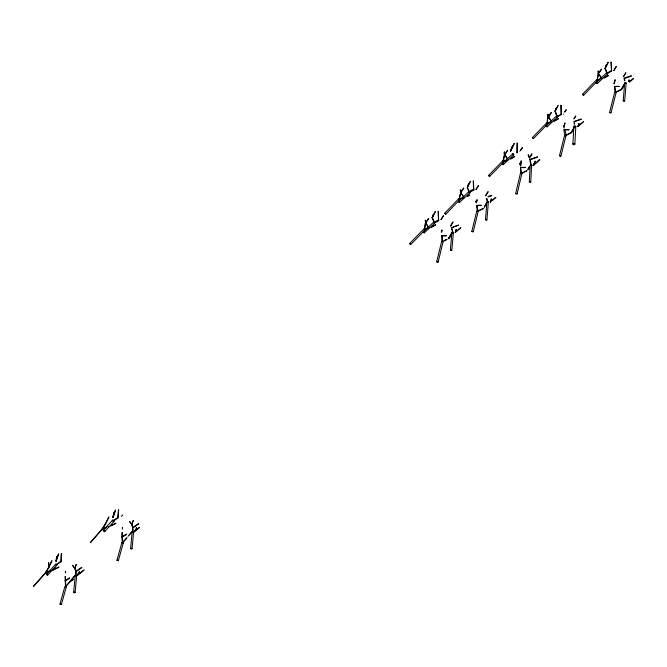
<?xml version="1.0" encoding="UTF-8"?>
<svg xmlns="http://www.w3.org/2000/svg" width="667" height="667" viewBox="0 0 667 667"><rect width="100%" height="100%" fill="white"/><g stroke="black" fill="none" stroke-linecap="round" stroke-linejoin="round"><path stroke-width="1" d="M441.104 219.701L443.497 215.716M611.556 71.044L610.997 62.073M613.973 70.469L616.375 66.483M33.508 586.51L45.548 572.886L48.783 567.875L48.541 562.498M118.067 517.859L118.684 509.88M75.821 575.796L75.638 571.577M531.132 164.799L530.265 159.571M508.287 159.788L508.046 159.496M516.917 152.868L517.075 143.046M517.2 152.885L517.334 143.088M578.931 123.378L577.88 126.655M579.056 123.428L578.022 126.321M65.141 576.413L65.474 586.618M65.333 576.413L65.775 586.601M122.286 532.424L121.861 537.002L122.361 542.796M513.09 154.135L513.265 154.561M551.592 121.761L547.29 123.67L547.09 123.178M530.198 164.766L529.315 181.924L530.065 182.408L530.782 181.999L531.624 164.691L530.49 164.432L530.607 165.233M530.782 181.999L530.107 181.474L529.323 181.833M485.468 219.651L486.051 220.268L486.91 219.885L488.394 201.993L487.785 201.467L486.927 201.843L485.443 219.743L486.235 219.351L486.91 219.885M486.927 201.893L487.277 202.293M623.22 100.75L623.82 101.317L624.679 100.942L626.171 83.041L625.563 82.516L624.712 82.85L623.211 100.8L624.004 100.409L624.679 100.942M624.696 82.891L625.304 83.417M73.653 592.363L74.32 592.938L75.113 592.554L76.663 575.904L75.988 575.371L75.204 575.704L73.645 592.404L74.429 592.029L75.113 592.554M75.196 575.746L75.73 576.255M130.59 548.624L132.141 531.924L132.933 531.549L133.617 532.041L132.058 548.733C130.599 550.217 130.373 547.032 132.058 548.691M132.141 531.974L132.5 532.374M561.23 114.616L557.162 116.758M434.375 222.77C433.525 221.978 438.511 222.319 438.761 220.285M438.494 219.902L438.669 220.293L438.578 219.843M469.234 192.113L469.476 192.463L473.862 189.978M469.576 192.371C468.668 191.687 473.17 188.402 473.787 189.987M607.345 73.445L607.12 73.053L611.347 70.577M625.621 82.991L625.363 83.041M487.852 201.918L487.744 201.834M572.895 144.105L573.862 126.422M574.854 144.164A0.984 0.642 3.1 0 0 573.428 143.522A0.984 0.642 3.1 0 0 573.337 144.622A0.984 0.642 3.1 0 0 574.854 144.164L575.821 126.413M65.366 572.695L65.441 571.452M65.558 572.703L65.633 571.461M122.311 528.873L122.386 527.63M122.503 528.881L122.578 527.639M547.023 123.395L547.999 114.19M547.682 118.701C546.807 125.588 548.933 124.379 546.673 122.903L532.399 137.56L532.825 138.261L533.467 138.586L547.749 123.912M557.087 116.658L561.097 114.165M505.761 160.822L503.268 161.681L503.068 161.206M61.306 553.66L60.964 561.697M61.147 561.547L61.422 553.652M77.297 575.112C83.2 566.583 76.28 575.888 77.639 575.313M117.667 517.684L118.501 509.838M136.293 527.805C138.594 527.105 127.697 538.319 139.178 527.355M56.286 564.532L61.056 561.697M450.35 250.008L451.951 232.383L452.785 232.024L453.418 232.55L451.809 250.225C450.017 251.667 450.45 248.349 451.809 250.225M53.677 569.71L55.228 567.917M74.821 575.863L70.052 581.641M443.247 215.883L440.937 219.476M456.111 229.331L455.594 230.84M467.384 187.335L468.526 183.892M476.08 189.545L478.623 185.518M490.203 202.043L491.237 198.908M514.09 143.447L510.472 150.984L512.406 146.015M519.668 163.173L520.593 165.791M519.735 163.465L520.694 165.758M522.478 147.707L520.919 150.125M528.789 168.776L528.372 169.168M529.081 168.826L528.572 169.385M566.3 109.872L564.882 112.081M568.926 129.69L565.708 129.54M601.334 69.243L599.024 72.586M619.293 86.376L615.791 86.61M48.691 562.665L48.758 567.842M547.399 118.684L548.174 114.249M56.628 556.687L56.036 560.989L58.479 553.96M56.812 556.728L56.22 561.03L58.654 554.027M113.573 512.865L113.198 517.233L113.757 512.906M520.402 165.758L521.002 160.889M520.752 165.816L521.419 160.947M451.943 232.433L452.576 232.958M409.621 243.563L410.672 244.597L424.971 229.982L424.495 229.24L423.912 228.956L409.613 243.572L410.697 244.564M423.887 229.023L424.17 229.523M458.904 199.091C458.204 197.59 460.88 200.4 459.296 199.475M607.003 73.112L607.245 73.52L611.631 71.027M503.743 161.923L489.661 176.405L488.944 176.055L488.594 175.379L502.701 160.889L503.76 161.873L503.243 161.764M502.685 160.905L503.035 161.581M102.46 529.073L106.145 527.672M429.048 227.997L424.312 229.631L425.321 223.028M425.688 223.095L424.529 229.723M582.466 94.355L583.542 95.348L597.582 80.857L597.115 80.107L596.556 79.823L582.491 94.314L583.567 95.314M502.993 161.389L504.06 155.711L507.462 150.233M503.36 161.606L504.485 155.786M459.121 198.916L459.33 199.4L463.924 197.59M113.34 517.242L112.815 517.142L113.332 517.259L115.633 510.205M531.657 164.924L531.24 165.258M597.123 80.615L598.157 73.77M597.198 80.557L598.507 73.829M488.394 201.993L487.902 202.368M626.155 83.083L625.596 83.433M133.617 532.083L133.117 532.449M459.405 197.507L460.08 194.314M459.78 197.582L460.455 194.397M66.333 586.793L61.414 604.469L60.614 604.494L59.988 604.085L64.916 586.401L66.333 586.768L65.683 586.852M61.406 604.494L60.022 604.044M116.95 560.238L121.861 542.579L122.72 542.604L123.278 542.988L118.359 560.672L116.95 560.238L118.342 560.689M515.658 193.58L520.443 173.237L521.169 173.237L521.877 173.578L517.092 193.905L515.658 193.58L517.092 193.905M441.662 241.404L436.685 261.756L437.394 262.098L438.119 262.106L443.096 241.721L441.687 241.346L443.088 241.737M471.802 231.424L476.755 211.089L477.547 211.097L478.189 211.422L473.22 231.791L471.794 231.491L473.22 231.791M559.48 155.745L564.524 135.451L565.316 135.484L565.958 135.81L560.914 156.095L559.48 155.728L560.897 156.111M563.865 126.938L564.849 123.045M564.232 127.022L564.949 123.087M609.555 112.506L614.707 92.254L615.424 92.254L616.133 92.596L610.989 112.848L609.555 112.506L610.989 112.848M441.287 232.016L441.804 230.04M441.654 232.116L442.171 230.132M476.388 201.717L476.897 199.733M476.755 201.809L477.264 199.833M613.898 83.742L614.924 79.807M614.265 83.834L615.291 79.89M521.877 173.578L520.435 173.253M453.41 232.6L452.876 232.958M490.487 202.126L491.487 199.066M628.472 81.557L629.006 79.957M628.764 81.632L629.256 79.965M455.878 230.915L456.32 229.431M433.275 214.307L432.283 217.659M433.567 214.382L432.241 217.917M605.277 67.625L606.145 65.058M605.561 67.701L606.42 65.016M112.831 517.1L115.316 510.105M76.163 564.415L74.771 568.267L75.863 571.686L74.946 568.276L76.338 564.474M131.716 524.445L133.108 520.593M131.891 524.504L133.283 520.652M619.009 86.376L615.783 86.31M525.388 167.559L520.56 167.634L521.427 173.403L520.927 173.478M555.303 110.355L556.128 108.296M555.744 109.747L556.295 108.371M561.347 114.549L561.114 105.303M533.475 138.569L532.433 137.535M546.673 122.903L547.04 123.553M458.713 198.641L444.706 213.282L445.122 213.974L445.773 214.29L459.796 199.641M445.789 214.274L444.739 213.248M489.661 176.405L488.611 175.371M596.54 79.832L596.907 80.465M533.041 165.591L535.109 161.214M514.374 143.513L510.605 151.167M48.549 567.7L51.826 560.814M51.993 560.897L48.399 567.65M108.779 516.992L105.711 523.862M105.328 523.82L108.946 517.075M432.166 217.742L435.192 211.589M432.333 217.826L435.359 211.672M468.026 185.893L470.285 181.282M468.192 185.976L470.452 181.366M605.002 68.459L608.054 62.339M605.136 68.643L608.229 62.423M563.348 113.982L563.448 114.374M555.027 111.047L557.979 105.578M555.194 111.131L558.146 105.661M46.598 574.112C46.398 576.513 49.15 573.987 46.565 574.145L55.761 564.149L56.662 564.332L56.828 565.166L47.64 575.162M621.986 88.069L624.187 84.125M622.244 88.219L624.454 84.267M450.042 237.018L448.457 238.753L451.326 233.375M451.584 233.517L448.524 238.694M484.184 207.003L486.418 203.068M484.45 207.154L486.677 203.218M452.876 222.036L450.584 225.913M450.684 226.138L453.035 222.128M510.747 151.059L512.381 146.315M574.12 127.355L571.219 132.766L573.87 128.381M134.617 531.482L136.668 527.964M607.737 73.762L607.537 72.878L606.678 72.736L596.165 82.516L596.281 83.383L597.19 83.575L607.737 73.762L606.812 73.695M527.789 169.301L529.456 166.558M528.047 169.46L529.715 166.717M485.559 195.573L487.969 191.737M488.136 191.829L485.826 195.723M625.746 72.786L623.345 76.613M625.904 72.886L623.595 76.772M529.381 157.745L531.841 153.86M529.473 157.921L532.008 153.952M547.34 118.593L551.25 112.381M547.657 118.793L551.434 112.515M105.286 523.77L102.243 528.948L105.728 524.054M478.347 185.434L475.988 189.536M616.116 66.492L613.757 70.594M564.632 111.914L566.041 109.721M573.912 118.751L575.671 116.016M574.07 118.851L575.829 116.125M519.885 151.167L522.219 147.557M73.312 579.406L70.06 581.791M425.388 222.978L428.497 218.409M460.48 192.671L463.598 188.102M599.266 72.753L601.601 69.151M464.182 197.657L463.982 197.182M533.1 165.449L539.545 159.621M55.761 564.149L55.703 564.741M565.941 135.843L565.299 135.826L571.319 132.858M616.125 92.63L614.707 92.271M436.693 261.739L438.119 262.073M478.139 211.472L477.68 211.464M433.85 221.953L423.295 231.757L423.42 232.633L424.279 232.85L434.801 223.078L434.834 222.336L433.892 221.928L433.9 222.886M597.223 83.542L597.098 82.666L596.281 82.425M606.678 72.736L606.645 73.478M74.679 575.746L65.583 586.56M128.006 536.36L131.624 531.924M129.356 535.001L131.766 532.041M597.574 80.874L596.973 80.615M621.419 89.445L622.761 87.66M622.911 87.769L621.311 89.403M424.954 229.998L424.42 229.765M55.328 568.167L53.819 569.826M448.399 238.636L449.892 236.902M33.375 586.376L45.448 572.861M90.32 542.554L102.368 528.806M90.462 542.688L102.284 528.973M571.919 131.766L572.686 130.89M572.069 131.883L572.836 131.007M65.733 586.71L70.035 581.816M122.486 542.713L126.78 537.819M122.461 542.863L126.963 537.977M103.377 530.123L112.54 520.16M104.761 531.507A0.984 0.684 42.6 0 0 104.16 530.073A0.984 0.684 42.6 0 0 103.285 530.865A0.984 0.684 42.6 0 0 104.761 531.507L113.915 521.544M56.795 565.199L56.178 565.224M121.336 516.383L122.77 514.941M502.384 163.49L502.301 164.349L503.252 164.674L513.757 154.836L513.64 153.96L512.74 153.777L502.301 163.548L503.201 163.732L503.293 164.641M512.74 153.777L512.64 154.394M424.32 232.825L424.229 231.916L423.37 231.691M434.801 223.078L434.109 223.07M458.429 201.426L458.512 202.326L459.413 202.518L469.935 192.746L469.81 191.871L468.909 191.679L458.429 201.426L459.33 201.609L459.413 202.518M468.909 191.679L468.876 192.421M546.123 125.713L546.206 126.622L547.107 126.805L557.629 117.033L557.504 116.158L556.603 115.966L546.123 125.713L547.023 125.905L547.107 126.805M556.603 115.966L556.603 116.775M123.253 543.03L121.861 542.604M539.736 159.655L533.283 165.741L535.268 161.256M53.719 569.576L58.863 567.033M428.706 218.609L425.629 223.145L425.204 220.26M581.316 119.268L574.062 121.819M460.63 227.639L455.136 232.299M455.278 232.533L460.747 227.78M577.88 126.405L583.425 121.619M577.997 126.555L583.542 121.769M629.415 81.899L633.492 78.389M629.54 82.041L633.617 78.531M491.646 200.842L495.723 197.332M491.762 200.984L495.848 197.474M77.447 575.104L83.925 570.002M77.555 575.254L84.042 570.143M136.201 530.248L139.445 527.697M557.595 117.067L556.962 117.092M513.69 154.902L512.973 154.819M469.901 192.78L469.209 192.763M106.845 527.055L102.218 528.781M69.877 581.641L73.22 579.239M132.691 527.597L138.611 523.528M132.908 527.905L138.836 523.837M75.738 571.419L81.666 567.35M75.963 571.727L81.883 567.659M113.273 521.085L118.042 517.917M60.805 561.356L56.42 564.816M121.969 536.852L126.413 534.059M122.186 537.16L126.638 534.367M65.024 580.674L69.468 577.88M65.241 580.982L69.685 578.189M510.455 158.771L514.49 156.411M510.639 159.096L514.674 156.737M434.159 222.303L438.469 219.835M451.534 227.747L458.613 225.071M446.34 235.81L442.93 235.86M604.11 77.739L608.387 75.346M604.285 78.072L608.571 75.671M614.449 86.443L614.891 86.393L615.683 92.405M615.624 92.463L621.469 89.62M467.409 196.065L469.543 194.881M467.592 196.398L469.735 195.214M435.526 224.587L431.391 227.155M431.399 227.297L435.701 224.921M476.68 205.378L477.122 205.344M441.579 235.684L442.029 235.651M441.963 235.776L442.104 241.571M442.154 241.521L442.646 241.454M554.035 120.902L558.312 118.576M554.21 121.236L558.487 118.909M564.374 129.673L564.807 129.731M565.024 135.609C567.992 135.093 561.347 121.035 565.032 135.76M110.73 525.771L115.816 523.211M110.814 525.938L115.891 523.378M58.946 567.2L51.959 570.402M615.333 92.263L621.294 89.295M565.149 135.476L571.144 132.533M520.527 167.517L520.977 167.492M477.389 211.089L483.483 208.229M477.555 211.422L483.658 208.563M443.822 240.67L446.873 239.236M443.98 241.012L447.032 239.578M521.069 173.22L527.072 170.677L521.244 173.603M452.801 232.491L451.417 227.897M615.649 92.354L615.199 92.396L614.407 86.493M45.281 572.619L49.942 570.777M45.456 572.953L50.117 571.102M598.141 79.656L600.525 78.739M598.332 80.157L599.525 79.698M424.304 229.24L428.889 227.489M453.143 227.005L458.362 225.238M551.717 121.486L547.148 123.403M529.99 159.421L537.394 156.787M530.115 159.78L537.51 157.137M463.023 197.524L459.438 199.15M573.962 121.536L581.224 118.984M506.461 160.022L503.36 161.422M623.97 78.214L631.29 75.713M624.087 78.573L631.407 76.071M488.027 196.532L491.687 195.281M488.144 196.89L491.812 195.639M107.954 526.888L108.904 526.58M51.901 570.218L53.835 569.526M122.786 542.771L122.078 532.75M467.367 187.585L468.509 184.192M525.212 167.35L520.744 167.409M481.391 205.519L478.022 205.553M481.341 205.228L478.014 205.253M476.213 202.751L475.946 201.176M563.965 126.93L563.64 125.463M476.363 202.743L475.763 201.209M477.547 211.322L477.163 205.394L476.705 205.494M113.148 520.627L117.909 517.5M442.313 241.521L442.071 235.701M565.149 135.734L564.524 135.484M131.891 524.454C134.392 533.3 131.624 522.319 129.431 521.636M477.43 211.347L476.755 211.089M565.716 129.84L569.084 129.807M442.913 235.559L446.165 235.768M504.277 151.918L504.119 153.902M507.704 150.217L504.427 155.745M438.611 219.852L438.319 211.314M598.066 71.019L598.466 73.82L598.257 70.985M460.297 189.962L460.705 192.78L463.84 188.111M521.386 173.353L520.935 173.378L520.485 167.567M48.466 567.65L45.456 572.695M129.581 521.519L131.874 524.42M72.636 565.341L74.929 568.242M72.486 565.458L74.779 568.351M504.377 151.968L504.419 153.91M505.369 155.578L507.329 158.279M505.111 155.736L507.078 158.438M548.157 116.425L550.925 120.377M547.999 116.525L550.767 120.477M460.455 192.121L464.124 197.54M460.313 192.246L463.448 196.748M426.28 223.753L428.114 226.38M426.121 223.854L427.956 226.48M598.232 73.178L601.884 78.473M598.082 73.295L601.742 78.589M611.597 70.735L611.18 62.048M432.416 217.692L434.467 222.436M432.091 217.876L434.142 222.628M605.294 68.426L607.337 73.195M604.969 68.609L607.012 73.378M528.414 154.802L529.69 157.771M528.056 154.911L529.331 157.879M467.517 187.369L469.568 192.138M467.192 187.56L469.243 192.321M477.414 211.214L476.63 205.436M555.278 110.997L557.262 116.433M554.944 111.172L556.928 116.608M563.457 125.496L563.957 126.997M624.579 79.473L624.937 80.615M624.17 79.606L624.529 80.749M486.81 198.416L487.51 200.709M486.401 198.549L487.102 200.842M451.642 227.764L452.885 232.441M574.429 122.82L574.637 124.004M574.012 122.903L574.212 124.087M529.84 159.63L530.724 164.849M460.48 189.928L460.697 192.738M425.388 220.227L425.596 223.045M473.412 181.015L473.812 189.745M473.228 181.015L473.62 189.753M438.127 211.322L438.519 220.06M560.922 105.303L561.139 114.399M133.05 530.94L133.008 528.814M132.633 528.814L132.666 530.94M76.063 571.569L76.146 575.821M574.429 126.988A0.984 0.642 3.1 0 1 574.07 126.005A0.984 0.642 3.1 0 1 575.596 126.038A0.984 0.642 3.1 0 1 575.279 127.005M112.465 520.944A0.984 0.684 42.6 0 1 113.006 520.027A0.984 0.684 42.6 0 1 114.082 521.102A0.984 0.684 42.6 0 1 113.098 521.577M123.045 518.034L123.045 518.034M521.777 151.276L521.777 151.276M565.599 113.448L565.599 113.448M627.922 83.117L627.922 83.117M490.153 202.059L490.162 202.043M55.911 560.989L56.345 561.03L55.92 560.972"/></g></svg>
